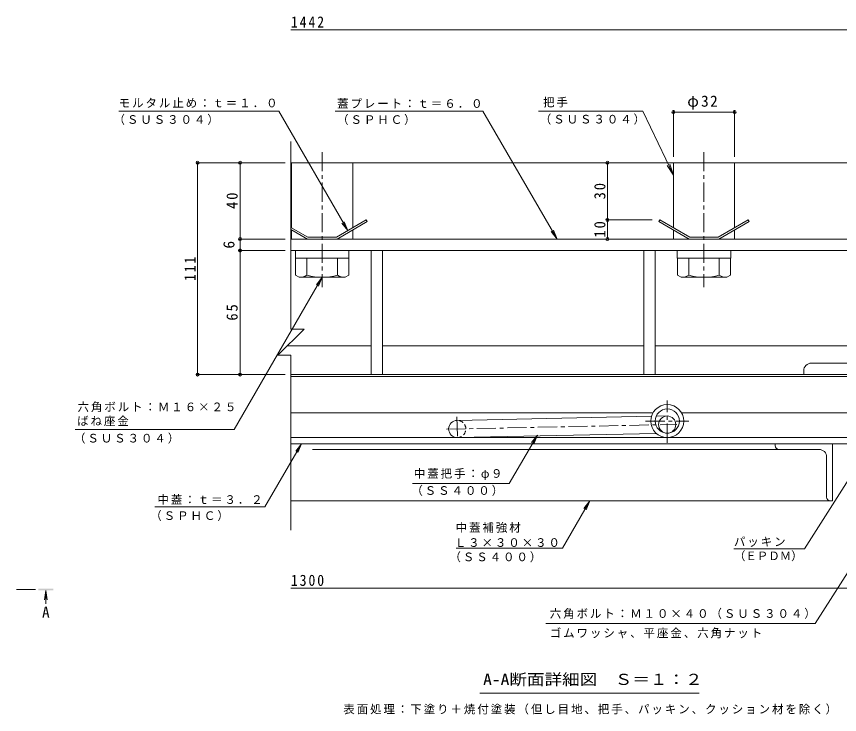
# Model space of a CAD drawing. Units: millimetres on the paper, enlarged 10 times, with parts at other scales. Extents: x -2620 to 2719, y -1962 to 1857.
# Drawn here: x -543 to 1613, y 29 to 1857 of the extents above; entities that cross this region are included whole.
import ezdxf
from ezdxf.enums import TextEntityAlignment as Align

# ---------------------------------------------------------------- set-up
doc = ezdxf.new("R2010")
doc.units = ezdxf.units.MM
doc.header["$LTSCALE"] = 10
doc.header["$PDMODE"] = 32
doc.header["$PDSIZE"] = 8
doc.linetypes.add('CHAIN1', pattern=[8, 5, -1, 1, -1])
doc.linetypes.add('DASHED1', pattern=[1.8, 1.2, -0.6])
for name, color, linetype, lineweight in [('0-2_仕上', 4, 'Continuous', 9), ('0-5_寸法', 7, 'Continuous', 9), ('D-2', 3, 'Continuous', 9), ('D-3', 4, 'Continuous', 9), ('D-5', 7, 'Continuous', 9), ('D-6', 6, 'Continuous', 9), ('D-8', 5, 'Continuous', 5), ('D-9', 134, 'Continuous', 5), ('D-A', 3, 'Continuous', 9), ('D-B', 6, 'Continuous', 9), ('D-C', 2, 'Continuous', 9), ('D-D', 4, 'Continuous', 9), ('D-E', 3, 'Continuous', 9), ('D-F', 7, 'Continuous', 9)]:
    doc.layers.add(name, color=color, linetype=linetype, lineweight=lineweight)
doc.styles.add('ＭＳ ゴシック', font='')
doc.styles.get('ＭＳ ゴシック').set_extended_font_data('MS Gothic')

msp = doc.modelspace()

# ---------------------------------------------------------------- linework, layer by layer
at = {"layer": '0-2_仕上', "linetype": 'CHAIN1'}
msp.add_line((-543.28, 356.04), (-486.29, 356.04), dxfattribs=at)
at = {"layer": '0-2_仕上'}
for q in [(-469.55, 329.26), (-463.02, 329.26), (-466.29, 318.44)]:
    msp.add_line((-466.29, 354.04), q, dxfattribs=at)
msp.add_solid([(-486.29, 354.04), (-486.29, 358.04), (-446.29, 354.04), (-446.29, 358.04)], dxfattribs=at)
at = {"layer": 'D-2'}
for p, q in [((175.57, 1274.24), (1858.73, 1274.24)), ((175.57, 1244.24), (1858.73, 1244.24))]:
    msp.add_line(p, q, dxfattribs=at)
at = {"layer": 'D-2', "linetype": 'CHAIN1'}
for p, q in [((1161.23, 740.75), (1161.23, 851.73)), ((1104.49, 797.49), (1217.97, 797.49))]:
    msp.add_line(p, q, dxfattribs=at)
at = {"layer": 'D-2'}
for radius in [43.25, 31.75]:
    msp.add_circle((1161.23, 797.49), radius, dxfattribs=at)
at = {"layer": 'D-3'}
for p, q in [((1873.73, 1474.24), (175.57, 1474.24)), ((372.92, 1324.24), (294.98, 1279.24)), ((375.42, 1319.91), (296.32, 1274.24)), ((372.92, 1324.24), (375.42, 1319.91)), ((1142.04, 1324.24), (1139.54, 1319.91)), ((1139.54, 1319.91), (1218.64, 1274.24)), ((1142.04, 1324.24), (1219.98, 1279.24)), ((1372.92, 1324.24), (1294.98, 1279.24)), ((1375.42, 1319.91), (1296.32, 1274.24)), ((1372.92, 1324.24), (1375.42, 1319.91)), ((175.57, 1304.88), (219.98, 1279.24)), ((175.57, 1299.1), (218.64, 1274.24)), ((218.64, 1274.24), (296.32, 1274.24)), ((294.98, 1279.24), (219.98, 1279.24)), ((1218.64, 1274.24), (1296.32, 1274.24)), ((1294.98, 1279.24), (1219.98, 1279.24))]:
    msp.add_line(p, q, dxfattribs=at)
at = {"layer": 'D-5'}
for p, q in [((-275.05, 1608.99), (143.88, 1608.99)), ((291.21, 1608.99), (678.4, 1608.99)), ((872.69, 1274.24), (678.4, 1608.99)), ((1097.07, 1608.99), (823.81, 1608.99)), ((1097.07, 1608.99), (1177.48, 1441.9)), ((1177.48, 1441.9), (1161.05, 1467.01)), ((1177.48, 1441.9), (1168.11, 1470.4)), ((324.44, 1296.25), (309.23, 1316.09)), ((872.69, 1274.24), (857.43, 1294.04)), ((872.69, 1274.24), (863.07, 1297.32)), ((257.48, 1174.24), (242.26, 1154.41)), ((27.17, 775.33), (-389.82, 775.33)), ((821.24, 760.89), (805.98, 741.09)), ((821.24, 760.89), (811.62, 737.81)), ((107.23, 572.41), (203.48, 738.24)), ((203.48, 738.24), (188.21, 718.44)), ((203.48, 738.24), (193.86, 715.16)), ((1520.49, 463.12), (1672.22, 701.22)), ((1548.27, 267.11), (1766.68, 609.86)), ((886.53, 464.29), (958.47, 588.24)), ((958.47, 588.24), (943.2, 568.44)), ((958.47, 588.24), (948.85, 565.16)), ((-180.49, 572.41), (107.23, 572.41)), ((608.28, 464.29), (886.53, 464.29)), ((1335.92, 463.12), (1520.49, 463.12)), ((843.4, 267.11), (1548.27, 267.11)), ((1245.24, 84.9), (670.24, 84.9))]:
    msp.add_line(p, q, dxfattribs=at)
for points in [[(143.88, 1608.99), (324.44, 1296.25), (314.88, 1319.35)], [(27.17, 775.33), (257.48, 1174.24), (247.91, 1151.14)], [(493.85, 633.97), (747.58, 633.97), (821.24, 760.89)]]:
    msp.add_lwpolyline(points, dxfattribs=at)
at = {"layer": 'D-6'}
for p, q in [((175.57, 919.24), (1953.73, 919.24)), ((175.57, 914.24), (1953.73, 914.24)), ((1123.85, 819.24), (175.57, 819.24)), ((1198.61, 819.24), (1768.73, 819.24)), ((610.76, 799.23), (1119.79, 809.88)), ((1132.11, 810.13), (1160.76, 810.73)), ((611.7, 754.24), (1132.53, 765.13)), ((1161.23, 765.73), (1161.7, 765.74))]:
    msp.add_line(p, q, dxfattribs=at)
at = {"layer": 'D-6', "linetype": 'CHAIN1'}
for p, q in [((610.57, 808.24), (611.82, 748.36)), ((582.71, 776.14), (1186.51, 788.77))]:
    msp.add_line(p, q, dxfattribs=at)
at = {"layer": 'D-6'}
msp.add_circle((1161.23, 788.24), 22.5, dxfattribs=at)
msp.add_arc((611.23, 776.74), 22.5, 90, 270, dxfattribs=at)
at = {"layer": 'D-6', "linetype": 'DASHED1'}
msp.add_arc((611.23, 776.74), 22.5, 270, 90, dxfattribs=at)
at = {"layer": 'D-8'}
for p, q in [((175.57, 1244.24), (1843.73, 1244.24)), ((1843.73, 919.24), (175.57, 919.24))]:
    msp.add_line(p, q, dxfattribs=at)
at = {"layer": 'D-9'}
for p, q in [((187.98, 1224.24), (187.98, 1179.87)), ((217.48, 1179.73), (217.48, 1224.24)), ((297.48, 1179.73), (297.48, 1224.24)), ((326.98, 1224.24), (326.98, 1179.73)), ((1187.98, 1224.24), (1187.98, 1179.87)), ((1217.48, 1179.73), (1217.48, 1224.24)), ((1297.48, 1179.73), (1297.48, 1224.24)), ((1326.98, 1224.24), (1326.98, 1179.73)), ((197.52, 1174.36), (187.98, 1179.87)), ((317.48, 1174.24), (197.73, 1174.24)), ((317.48, 1174.24), (326.98, 1179.73)), ((1197.52, 1174.36), (1187.98, 1179.87)), ((1317.48, 1174.24), (1197.73, 1174.24)), ((1317.48, 1174.24), (1326.98, 1179.73)), ((1771.23, 949.24), (1538.73, 949.24)), ((1518.73, 929.24), (1518.73, 919.24)), ((1518.73, 919.24), (1843.73, 919.24))]:
    msp.add_line(p, q, dxfattribs=at)
for centre, radius, start, end in [((198.77, 1208.75), 34.53, 267.86055, 302.81094), ((257.48, 1322.84), 148.6, 254.38446, 285.61554), ((316.19, 1208.75), 34.53, 237.18906, 272.13945), ((1198.77, 1208.75), 34.53, 267.86055, 302.81094), ((1257.48, 1322.84), 148.6, 254.38446, 285.61554), ((1316.19, 1208.75), 34.53, 237.18906, 272.13945), ((1538.73, 929.24), 20, 90, 180)]:
    msp.add_arc(centre, radius, start, end, dxfattribs=at)
at = {"layer": 'D-A'}
for p, q in [((1879.23, 754.24), (175.57, 754.24)), ((175.57, 738.24), (1879.23, 738.24))]:
    msp.add_line(p, q, dxfattribs=at)
at = {"layer": 'D-B'}
for p, q in [((1443.73, 738.24), (232.1, 738.24)), ((1443.73, 738.24), (1593.73, 738.24)), ((1443.73, 733.24), (1443.73, 738.24)), ((1593.73, 738.24), (1593.73, 588.24)), ((1453.73, 723.24), (232.1, 723.24)), ((1453.73, 723.24), (1558.73, 723.24)), ((1578.73, 598.24), (1578.73, 703.24)), ((1588.73, 588.24), (175.57, 588.24)), ((1588.73, 588.24), (1593.73, 588.24))]:
    msp.add_line(p, q, dxfattribs=at)
for centre, radius, start, end in [((1453.73, 733.24), 10, 180, 270), ((1558.73, 703.24), 20, 0, 90), ((1588.73, 598.24), 10, 180, 270)]:
    msp.add_arc(centre, radius, start, end, dxfattribs=at)
at = {"layer": 'D-C', "linetype": 'CHAIN1'}
for p, q in [((257.48, 1501.92), (257.48, 1148.61)), ((1257.48, 1501.92), (1257.48, 1148.61))]:
    msp.add_line(p, q, dxfattribs=at)
at = {"layer": 'D-C'}
for p, q in [((177.48, 1474.24), (337.48, 1474.24)), ((177.48, 1303.78), (177.48, 1474.24)), ((337.48, 1303.78), (337.48, 1474.24)), ((1177.48, 1474.24), (1337.48, 1474.24)), ((1177.48, 1303.78), (1177.48, 1474.24)), ((1337.48, 1303.78), (1337.48, 1474.24)), ((177.48, 1274.24), (177.48, 1298.01)), ((337.48, 1274.24), (337.48, 1298.01)), ((1177.48, 1274.24), (1177.48, 1298.01)), ((1337.48, 1274.24), (1337.48, 1298.01)), ((337.48, 1274.24), (177.48, 1274.24)), ((1337.48, 1274.24), (1177.48, 1274.24))]:
    msp.add_line(p, q, dxfattribs=at)
at = {"layer": 'D-C', "color": 134, "lineweight": 5}
for p, q in [((187.48, 1244.24), (327.48, 1244.24)), ((327.48, 1244.24), (327.48, 1224.24)), ((1187.48, 1244.24), (1327.48, 1244.24)), ((1327.48, 1244.24), (1327.48, 1224.24))]:
    msp.add_line(p, q, dxfattribs=at)
for points in [[(187.48, 1244.24), (187.48, 1224.24), (327.48, 1224.24)], [(1187.48, 1244.24), (1187.48, 1224.24), (1327.48, 1224.24)]]:
    msp.add_lwpolyline(points, dxfattribs=at)
at = {"layer": 'D-D'}
for p, q in [((175.57, 1244.24), (385.4, 1244.24)), ((385.4, 1244.24), (385.4, 994.24)), ((415.4, 1244.24), (415.4, 994.24)), ((1099.56, 1244.24), (415.4, 1244.24)), ((1099.56, 994.24), (1099.56, 1244.24)), ((1813.73, 1244.24), (1129.56, 1244.24)), ((1129.56, 1244.24), (1129.56, 994.24)), ((385.4, 994.24), (165.75, 994.24)), ((415.4, 994.24), (1099.56, 994.24)), ((1129.56, 994.24), (1813.73, 994.24))]:
    msp.add_line(p, q, dxfattribs=at)
at = {"layer": 'D-E', "color": 2}
for p, q in [((385.4, 1244.24), (385.4, 919.24)), ((415.4, 1244.24), (385.4, 1244.24)), ((415.4, 919.24), (415.4, 1244.24)), ((1099.56, 919.24), (1099.56, 1244.24)), ((1099.56, 1244.24), (1129.56, 1244.24)), ((1129.56, 1244.24), (1129.56, 919.24)), ((385.4, 919.24), (415.4, 919.24)), ((1129.56, 919.24), (1099.56, 919.24))]:
    msp.add_line(p, q, dxfattribs=at)
at = {"layer": 'D-F'}
for p, q in [((1998.73, 1822.22), (175.57, 1822.22)), ((1177.48, 1489.24), (1177.48, 1611.86)), ((1177.48, 1606.86), (1337.48, 1606.86)), ((1337.48, 1489.24), (1337.48, 1611.86)), ((175.57, 1530), (175.57, 1038.48)), ((160.57, 1474.24), (-71.97, 1474.24)), ((-68.97, 919.24), (-68.97, 1474.24)), ((42.46, 1274.24), (42.46, 1474.24)), ((1004.63, 1324.24), (1004.63, 1474.24)), ((1001.63, 1324.24), (1122.04, 1324.24)), ((1004.63, 1274.24), (1004.63, 1324.24)), ((160.57, 1274.24), (37.46, 1274.24)), ((42.46, 1244.24), (42.46, 1274.24)), ((160.57, 1244.24), (37.46, 1244.24)), ((42.46, 919.24), (42.46, 1244.24)), ((175.57, 969.66), (141.17, 969.66)), ((175.57, 969.66), (175.57, 511.7)), ((-71.97, 919.24), (160.57, 919.24)), ((1643.72, 359.34), (175.57, 359.34))]:
    msp.add_line(p, q, dxfattribs=at)
msp.add_lwpolyline([(175.57, 1038.48), (209.98, 1038.48), (141.17, 969.66)], dxfattribs=at)
for p in [(1177.48, 1606.86), (1337.48, 1606.86), (-68.97, 1474.24), (42.46, 1474.24), (1004.63, 1474.24), (1004.63, 1324.24), (42.46, 1274.24), (1004.63, 1274.24), (42.46, 1244.24), (-68.97, 919.24), (42.46, 919.24)]:
    msp.add_point(p, dxfattribs=at)

# ---------------------------------------------------------------- texts
at = {"layer": '0-5_寸法', "color": 2, "style": 'ＭＳ ゴシック'}
msp.add_text('A', height=29.33, dxfattribs=at).set_placement((-476.29, 273.34), align=Align.BOTTOM_LEFT)
at = {"layer": 'D-5', "style": 'ＭＳ ゴシック'}
msp.add_text('（ＥＰＤＭ）', height=21.99, dxfattribs=at).set_placement((1335.92, 426.55), align=Align.BOTTOM_LEFT)
at = {"layer": 'D-5', "color": 2, "style": 'ＭＳ ゴシック', "width": 1.15}
msp.add_text('A-A断面詳細図\u3000Ｓ＝１：２', height=29.33, dxfattribs=at).set_placement((678.99, 97.4), align=Align.BOTTOM_LEFT)
at = {"layer": 'D-5', "char_height": 21.99, "attachment_point": 7, "style": 'ＭＳ ゴシック'}
for s, insert in [('\\T1.17;モルタル止め：ｔ＝１．０', (-275.45, 1618)), ('\\T1.17;蓋プレート：ｔ＝６．０', (296.54, 1616.54)), ('\\T1.17;把手', (835.91, 1618.83)), ('\\T1.17;（ＳＵＳ３０４）', (-289.01, 1573.09)), ('\\T1.17;（ＳＰＨＣ）', (296.54, 1572.87)), ('\\T1.17;（ＳＵＳ３０４）', (827.49, 1573.93)), ('\\T1.17;六角ボルト：Ｍ１６×２５', (-383.29, 820.69)), ('\\T1.17;ばね座金', (-384.33, 783.96)), ('\\T1.17;（ＳＵＳ３０４）', (-392.6, 738.4)), ('\\T1.17;中蓋把手：φ９', (497.57, 642.86)), ('\\T1.17;（ＳＳ４００）', (490.92, 601.32)), ('\\T1.17;中蓋：ｔ＝３．２', (-174.06, 578.11)), ('\\T1.17;（ＳＰＨＣ）', (-192.73, 535.55)), ('\\T1.17;中蓋補強材', (606.99, 504.79)), ('\\T1.17;Ｌ３×３０×３０', (604.65, 467.6)), ('\\T1.17;パッキン', (1335.92, 467.94)), ('\\T1.17;（ＳＳ４００）', (590.81, 427.46)), ('\\T1.17;六角ボルト：Ｍ１０×４０（ＳＵＳ３０４）', (853.54, 279.13)), ('\\T1.17;ゴムワッシャ、平座金、六角ナット', (853.54, 228.3)), ('\\T1.17;表面処理：下塗り＋焼付塗装（但し目地、把手、パッキン、クッション材を除く）', (312.74, 28.77))]:
    msp.add_mtext(s, dxfattribs=dict(at, insert=insert))
at = {"layer": 'D-F', "color": 2, "style": 'ＭＳ ゴシック'}
msp.add_text('6', height=29.33, rotation=90, dxfattribs=at).set_placement((36.46, 1249.24), align=Align.BOTTOM_LEFT)
at = {"layer": 'D-F', "color": 2, "char_height": 29.33, "attachment_point": 7, "style": 'ＭＳ ゴシック'}
for s, insert in [('\\T1.28;\\W0.9;1442', (175.57, 1828.22)), ('\\T1.19;φ32', (1213.73, 1612.86)), ('\\T1.28;\\W0.9;1300', (175.57, 365.34))]:
    msp.add_mtext(s, dxfattribs=dict(at, insert=insert))
at = {"layer": 'D-F', "color": 2, "char_height": 29.33, "attachment_point": 7, "rotation": 90, "style": 'ＭＳ ゴシック'}
for s, insert in [('\\T1.27;\\W0.95;30', (999.63, 1377.99)), ('\\T1.27;\\W0.95;40', (36.46, 1352.99)), ('\\T1.27;\\W0.95;10', (999.63, 1277.99)), ('\\T1.27;\\W0.9;111', (-73.97, 1164.24)), ('\\T1.27;\\W0.95;65', (36.46, 1060.49))]:
    msp.add_mtext(s, dxfattribs=dict(at, insert=insert))

doc.saveas('drawing.dxf')
